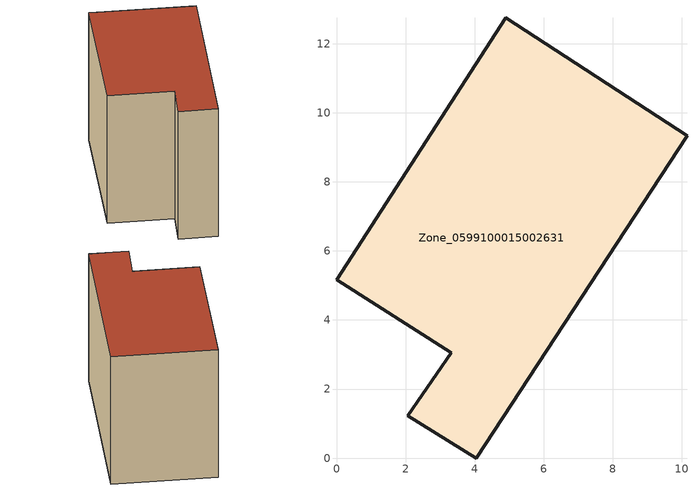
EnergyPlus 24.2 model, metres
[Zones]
Zone_0599100015002631
 floor ground (C_G): 4.9,12.75 10.15,9.34 4.05,0 2.07,1.23 3.32,3.05 0,5.17 z0.9
 wall outside (C_F): 10.15,9.34 4.9,12.75 0,5.17 3.32,3.05 2.07,1.23 4.05,0 10.15,9.34 z0.9:9.65
 roof outside (C_R): 4.05,0 10.15,9.34 4.9,12.75 0,5.17 3.32,3.05 2.07,1.23 z9.65
[BUILDING]
Pand.0599100015002631: North Axis=0; Terrain=City; Loads Convergence Tolerance Value=0.04; Temperature Convergence Tolerance Value=0.4; Solar Distribution=FullExterior; Maximum Number of Warmup Days=25; Minimum Number of Warmup Days=1
[Site:Location]
Rotterdam.The.Hague.AP_ZH_NLD Design_Conditions: Latitude=51.96; Longitude=4.45; Time Zone=1; Elevation=-4.5
[SITE:GROUNDTEMPERATURE:BUILDINGSURFACE]
18, 18, 18, 18, 18, 18, 18, 18, 18, 18, 18, 18
[MATERIAL] Thermal Absorptance=0.9; Solar Absorptance=0.7; Visible Absorptance=0.7
Name | Roughness | Thickness | Conductivity | Density | Specific Heat
G.TC.1975-1991 | MediumSmooth | 0.15 | 0.288461 | 540 | 1210
F.TC.1975-1991 | Rough | 0.3 | 0.230769 | 1920 | 840
R.TC.1975-1991 | MediumRough | 0.2 | 0.153846 | 1500 | 1000
[CONSTRUCTION]
C_G: G.TC.1975-1991
C_F: F.TC.1975-1991
C_R: R.TC.1975-1991
[ZONE]
Zone_0599100015002631: Type=1; Multiplier=1; Ceiling Height=Autocalculate; Volume=Autocalculate; Floor Area=autocalculate; Part of Total Floor Area=Yes
[ZONEINFILTRATION:DESIGNFLOWRATE]
Infil_Zone_0599100015002631: Zone or ZoneList or Space or SpaceList=Zone_0599100015002631; Schedule=AlwaysOn; Design Flow Rate Calculation Method=Flow/Area; Flow Rate per Floor Area=0.003; Constant Term Coefficient=1; Temperature Term Coefficient=0; Velocity Term Coefficient=0; Velocity Squared Term Coefficient=0
[HVACTEMPLATE:ZONE:IDEALLOADSAIRSYSTEM]
Zone_0599100015002631: Maximum Heating Supply Air Temperature=50; Minimum Cooling Supply Air Temperature=13; Maximum Heating Supply Air Humidity Ratio=0.0156; Minimum Cooling Supply Air Humidity Ratio=0.0077; Heating Limit=NoLimit; Cooling Limit=NoLimit; Dehumidification Control Type=ConstantSensibleHeatRatio; Cooling Sensible Heat Ratio=0.7; Dehumidification Setpoint=60; Humidification Control Type=None; Humidification Setpoint=30; Outdoor Air Method=None; Outdoor Air Flow Rate per Person=0.00944; Outdoor Air Flow Rate per Zone Floor Area=0; Outdoor Air Flow Rate per Zone=0; Demand Controlled Ventilation Type=None; Outdoor Air Economizer Type=NoEconomizer; Heat Recovery Type=None; Sensible Heat Recovery Effectiveness=0.7; Latent Heat Recovery Effectiveness=0.65
[ZONECONTROL:THERMOSTAT]
ThermostatControl_Zone_0599100015002631: Zone or ZoneList=Zone_0599100015002631; Control Type Schedule=DualSetpointControlType; Control 1=Thermostat_Zone_0599100015002631; Temperature Difference Between Cutout And Setpoint=0
[THERMOSTATSETPOINT:DUALSETPOINT]
Thermostat_Zone_0599100015002631: Heating Setpoint Temperature Schedule=HeatingSetpoint_Zone_0599100015002631; Cooling Setpoint Temperature Schedule=CoolingSetpoint_Zone_0599100015002631
[SCHEDULE:COMPACT]
HeatingSetpoint_Zone_0599100015002631: Through: 12/31, For: AllDays, Until: 24:00, 21
CoolingSetpoint_Zone_0599100015002631: Through: 12/31, For: AllDays, Until: 24:00, 24
DualSetpointControlType: Through: 12/31, For: AllDays, Until: 24:00, 4
AlwaysOn: Through: 12/31, For: AllDays, Until: 24:00, 1
